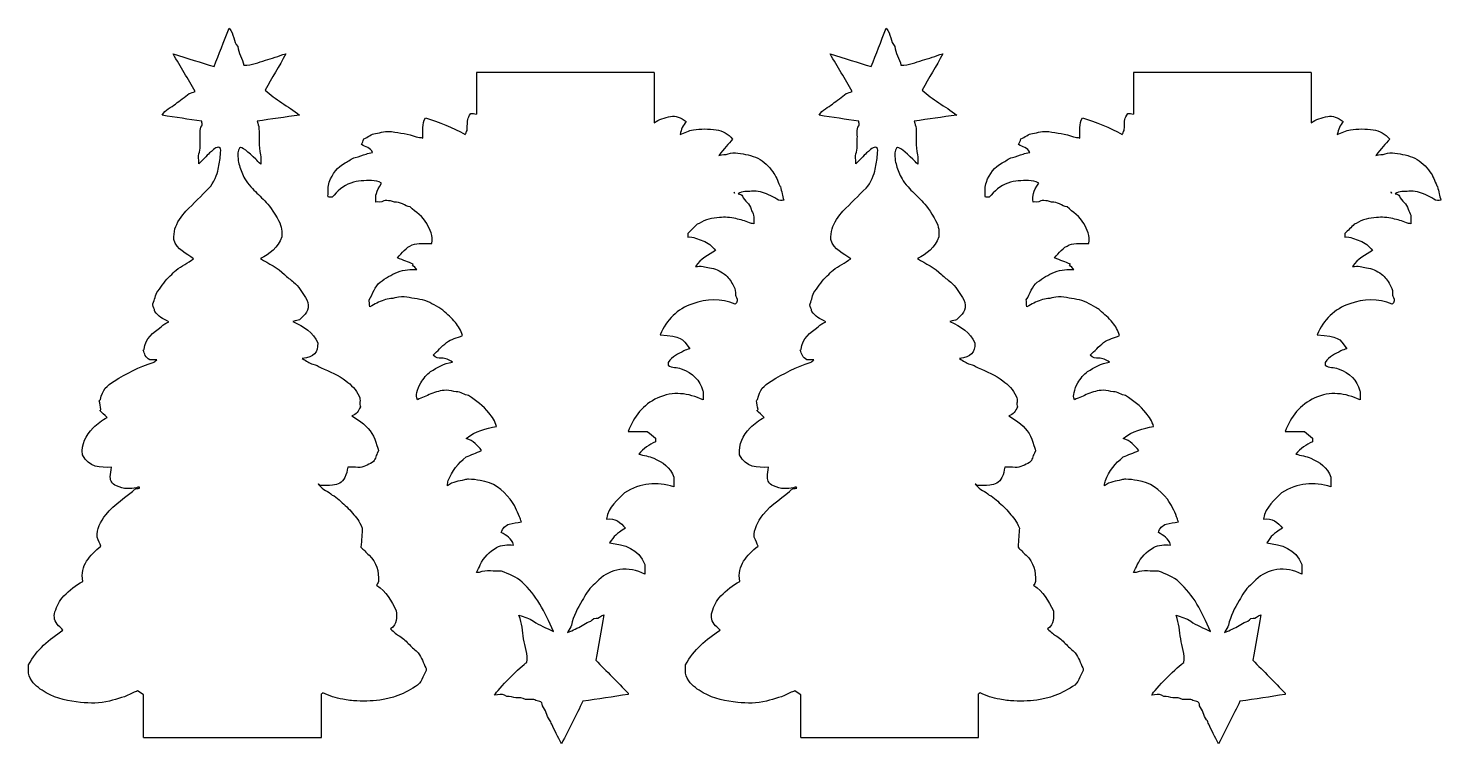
# Model space of a CAD drawing. Header units: inches. Extents: x 25 to 418, y 20 to 220.
import ezdxf

# ---------------------------------------------------------------- set-up
doc = ezdxf.new("R2010")
doc.units = ezdxf.units.IN
doc.header["$MEASUREMENT"] = 0
doc.layers.add('Layer 1', color=7, linetype='Continuous')

msp = doc.modelspace()

# ---------------------------------------------------------------- linework, layer by layer
for p, q in [((199.41, 207.37), (149.91, 207.37)), ((149.91, 207.37), (149.91, 195.74)), ((199.41, 207.37), (199.41, 193.36)), ((382.39, 207.37), (332.89, 207.37)), ((332.89, 207.37), (332.89, 195.74)), ((382.39, 207.37), (382.39, 193.36)), ((57.23, 22.11), (57.23, 34.01)), ((106.73, 22.11), (106.73, 34.26)), ((240.22, 22.11), (240.22, 34.01)), ((289.72, 22.11), (289.72, 34.26)), ((57.23, 22.11), (106.73, 22.11)), ((240.22, 22.11), (289.72, 22.11))]:
    msp.add_line(p, q)
at = {"layer": 'Layer 1'}
for points, knots in [([(57.23, 34.01), (56.67, 34.34), (56.12, 34.68), (55.56, 35.04), (55.16, 34.88), (54.67, 34.76), (54.25, 34.52), (52.2, 33.34), (49.9, 32.9), (47.68, 32.25), (45.05, 31.48), (42.31, 31.57), (39.68, 31.87), (36.4, 32.26), (33.06, 32.78), (30.11, 34.53), (28.58, 35.43), (27.12, 36.38), (26.06, 37.9), (25.42, 38.8), (25.09, 39.66), (25.16, 40.73), (25.2, 41.33), (25.17, 41.93), (25.17, 42.33), (27.42, 46.59), (30.93, 49.36), (34.77, 52.01), (34.34, 52.44), (33.97, 52.86), (33.55, 53.23), (32.36, 54.29), (32.12, 55.75), (32.54, 57.07), (33.05, 58.67), (33.7, 60.26), (35.03, 61.51), (36.64, 63.03), (38.19, 64.59), (40.28, 65.56), (39.46, 70.13), (42.25, 72.77), (45.35, 75.43), (45.06, 76.11), (44.75, 76.82), (44.28, 77.92), (44.17, 80.08), (45.18, 82.15), (46.75, 84.2), (49.09, 87.23), (52.45, 88.97), (55.21, 91.62), (55.22, 91.66), (55.22, 91.53), (55.23, 91.4), (55.53, 91.46), (55.82, 91.52), (56.12, 91.58), (56.1, 91.67), (56.09, 91.77), (56.08, 91.87), (55.79, 91.84), (55.5, 91.82), (55.21, 91.62), (54.38, 91.44), (53.55, 91.48), (52.72, 91.43), (51.59, 91.36), (50.64, 91.87), (49.63, 92.22), (48.41, 92.65), (47.93, 93.52), (47.95, 94.69), (47.97, 95.53), (48.17, 96.37), (48.31, 97.38), (45.13, 97.24), (41.94, 97.25), (40.22, 100.87), (39.83, 103.8), (41.16, 106.18), (43.18, 108.34), (44.32, 109.56), (45.68, 110.48), (47.04, 111.26), (46.3, 111.96), (45.65, 112.57), (45.01, 113.18), (45.12, 113.27), (45.23, 113.37), (45.35, 113.46), (45.19, 114.28), (45.01, 115.1), (44.88, 115.92), (44.86, 116), (45.14, 116.11), (45.17, 116.24), (45.85, 119.03), (46.84, 120.08), (49.04, 121.39), (52.48, 123.44), (56, 125.4), (59.89, 126.52), (60.19, 126.61), (60.42, 126.95), (60.87, 127.32), (59.98, 127.32), (59.32, 127.32), (58.98, 127.32), (57.62, 127.92), (57.54, 129.05), (57.1, 129.99), (57.14, 130.03), (57.34, 130.13), (57.35, 130.24), (57.6, 133.33), (59.98, 134.81), (62.07, 136.52), (62.41, 136.8), (62.74, 137.09), (63.1, 137.33), (63.36, 137.5), (63.66, 137.61), (64.25, 137.89), (63.3, 138.39), (62.59, 138.67), (62.01, 139.1), (61.4, 139.55), (60.92, 140.16), (60.3, 140.77), (60.29, 140.89), (60.28, 141.11), (60.22, 141.31), (60.08, 141.86), (59.64, 142.54), (59.83, 142.92), (60.4, 144.06), (60.34, 145.36), (61.2, 146.47), (62.31, 147.92), (63.27, 149.48), (64.63, 150.72), (65.19, 151.23), (65.64, 151.89), (66.26, 152.31), (67.84, 153.39), (69.49, 154.38), (71.16, 155.44), (69.13, 156.98), (66.52, 157.97), (65.6, 160.82), (65.71, 161.83), (65.71, 162.87), (65.96, 163.85), (66.32, 165.25), (67.9, 167.63), (69, 168.73), (71.14, 170.88), (73.29, 173.03), (75.43, 175.17), (76.71, 176.45), (77.82, 179.17), (78.16, 181.71), (78.49, 183.14), (78.63, 184.4), (78.63, 185.26), (78.91, 186.16), (77.62, 186.8), (76.44, 185.72), (75.24, 184.62), (74.12, 183.42), (72.62, 181.92), (72.57, 183.22), (72.31, 184.05), (72.57, 184.66), (73.19, 186.11), (72.85, 187.59), (72.98, 189.05), (73.09, 190.2), (72.67, 191.4), (73.4, 192.52), (73.6, 192.82), (73.43, 193.37), (73.43, 193.77), (69.72, 194.33), (66.15, 194.88), (62.41, 195.44), (63.17, 197.11), (64.92, 197.54), (66.11, 198.58), (67.3, 199.62), (68.7, 200.43), (69.89, 201.49), (70.42, 201.66), (70.96, 201.82), (71.61, 202.03), (69.54, 205.55), (67.56, 208.92), (65.43, 212.53), (69.46, 211.29), (73.17, 210.15), (76.87, 209.01), (78.2, 212.45), (79.56, 215.96), (81.01, 219.69), (82.49, 218.1), (82.18, 215.97), (83.44, 214.62), (83.57, 212.72), (84.81, 211.24), (85.14, 209.37), (87.41, 209.35), (89.23, 210.25), (91.12, 210.76), (92.93, 211.24), (94.7, 211.91), (96.79, 212.59), (94.99, 209.04), (92.91, 205.88), (91.08, 202.42), (93.9, 199.8), (97.35, 198.04), (100.68, 195.51), (96.57, 194.92), (92.81, 194.38), (88.83, 193.81), (89.02, 193.1), (89.32, 192.44), (89.35, 191.78), (89.45, 189.33), (89.19, 186.88), (89.8, 184.45), (89.97, 183.75), (89.82, 182.96), (89.82, 181.82), (89.24, 182.41), (88.86, 182.81), (88.47, 183.18), (86.45, 185.08), (84.46, 187), (83.41, 185.59), (83.29, 183.27), (84.43, 179.6), (85.61, 177.13), (87.12, 175.47), (88.19, 174.31), (90.57, 172.1), (92.76, 169.73), (94.37, 166.88), (95.67, 164.59), (95.76, 164.08), (95.73, 161.55), (94.51, 158.6), (92.39, 156.78), (89.74, 155.5), (92.1, 154.07), (94.55, 153), (96.46, 151.08), (97.23, 150.31), (98.13, 149.66), (99, 148.98), (100.48, 147.83), (101.29, 146.14), (102.33, 144.65), (102.87, 143.88), (103.19, 142.83), (103.03, 141.77), (102.9, 140.86), (102.4, 140.18), (101.75, 139.57), (101.37, 139.2), (101, 138.82), (100.64, 138.45), (100.19, 138.33), (99.76, 138.22), (98.8, 137.97), (101.89, 136.45), (104.48, 135.11), (105.71, 132), (105.79, 129.27), (104.75, 128.09), (101.41, 127.68), (102.53, 127.05), (103.37, 126.31), (104.32, 126.11), (105.21, 125.93), (105.9, 125.48), (106.66, 125.12), (109.02, 124.02), (111.47, 123.06), (113.56, 121.47), (115.06, 120.32), (116.39, 119.03), (117.25, 117.19), (117.8, 116.01), (117.19, 114.98), (117.59, 114.24), (117.06, 112.95), (116.48, 112.05), (115.22, 111.68), (116.35, 110.91), (117.48, 110.27), (118.47, 109.44), (120.33, 107.87), (121.64, 105.88), (122.13, 103.46), (122.27, 102.77), (123.01, 102.22), (122.3, 101.26), (121.77, 100.52), (121.9, 99.3), (120.91, 98.73), (119.67, 98.01), (118.46, 97.26), (116.92, 97.35), (116.02, 97.41), (115.1, 97.36), (114.05, 97.36), (113.89, 96.43), (113.73, 95.48), (113.29, 94.55), (112.54, 93.01), (111.32, 92.52), (109.86, 92.38), (108.66, 92.26), (107.43, 92.35), (106.2, 92.33), (106.2, 92.33), (106.23, 92.36), (106.26, 92.39), (106.16, 92.52), (106.05, 92.64), (105.95, 92.77), (105.9, 92.72), (105.85, 92.67), (105.8, 92.62), (105.93, 92.52), (106.05, 92.41), (106.2, 92.33)], [29.856707, 29.856707, 29.856707, 29.856707, 30, 30, 30, 31, 31, 31, 32, 32, 32, 33, 33, 33, 34, 34, 34, 35, 35, 35, 36, 36, 36, 37, 37, 37, 38, 38, 38, 39, 39, 39, 40, 40, 40, 41, 41, 41, 42, 42, 42, 43, 43, 43, 44, 44, 44, 45, 45, 45, 46, 46, 46, 47, 47, 47, 48, 48, 48, 49, 49, 49, 50, 50, 50, 51, 51, 51, 52, 52, 52, 53, 53, 53, 54, 54, 54, 55, 55, 55, 56, 56, 56, 57, 57, 57, 58, 58, 58, 59, 59, 59, 60, 60, 60, 61, 61, 61, 62, 62, 62, 63, 63, 63, 64, 64, 64, 65, 65, 65, 66, 66, 66, 67, 67, 67, 68, 68, 68, 69, 69, 69, 70, 70, 70, 71, 71, 71, 72, 72, 72, 73, 73, 73, 74, 74, 74, 75, 75, 75, 76, 76, 76, 77, 77, 77, 78, 78, 78, 79, 79, 79, 80, 80, 80, 81, 81, 81, 82, 82, 82, 83, 83, 84, 84, 84, 85, 85, 86, 86, 87, 87, 87, 88, 88, 88, 89, 89, 89, 90, 90, 90, 91, 91, 91, 92, 92, 92, 93, 93, 93, 94, 94, 94, 95, 95, 95, 96, 96, 96, 97, 97, 97, 98, 98, 98, 99, 99, 99, 100, 100, 100, 101, 101, 101, 102, 102, 102, 103, 103, 103, 104, 104, 104, 105, 105, 105, 106, 106, 106, 107, 107, 107, 108, 108, 108, 109, 109, 109, 110, 110, 111, 112, 113, 113, 113, 114, 115, 115, 115, 116, 116, 116, 117, 117, 117, 118, 118, 118, 119, 119, 119, 120, 120, 120, 121, 121, 121, 122, 122, 122, 123, 123, 123, 124, 124, 124, 125, 125, 125, 126, 126, 126, 127, 127, 127, 128, 128, 128, 129, 129, 129, 130, 130, 130, 131, 131, 131, 132, 132, 132, 133, 133, 133, 134, 134, 134, 135, 135, 135, 136, 136, 136, 137, 137, 137, 138, 138, 138, 139, 139, 139, 140, 140, 140, 141, 141, 141, 142, 142, 142, 143, 143, 143, 144, 144, 144, 145, 145, 145, 145]), ([(240.22, 34.01), (239.66, 34.34), (239.1, 34.68), (238.54, 35.04), (238.14, 34.88), (237.65, 34.76), (237.23, 34.52), (235.19, 33.34), (232.89, 32.9), (230.66, 32.25), (228.03, 31.48), (225.29, 31.57), (222.67, 31.87), (219.38, 32.26), (216.04, 32.78), (213.09, 34.53), (211.57, 35.43), (210.11, 36.38), (209.04, 37.9), (208.41, 38.8), (208.08, 39.66), (208.14, 40.73), (208.18, 41.33), (208.15, 41.93), (208.15, 42.33), (210.41, 46.59), (213.91, 49.36), (217.76, 52.01), (217.33, 52.44), (216.95, 52.86), (216.53, 53.23), (215.34, 54.29), (215.11, 55.75), (215.52, 57.07), (216.03, 58.67), (216.68, 60.26), (218.01, 61.51), (219.63, 63.03), (221.17, 64.59), (223.26, 65.56), (222.44, 70.13), (225.24, 72.77), (228.33, 75.43), (228.04, 76.11), (227.74, 76.82), (227.26, 77.92), (227.15, 80.08), (228.16, 82.15), (229.73, 84.2), (232.08, 87.23), (235.43, 88.97), (238.2, 91.62), (238.2, 91.66), (238.21, 91.53), (238.21, 91.4), (238.51, 91.46), (238.8, 91.52), (239.1, 91.58), (239.09, 91.67), (239.08, 91.77), (239.06, 91.87), (238.77, 91.84), (238.48, 91.82), (238.2, 91.62), (237.37, 91.44), (236.53, 91.48), (235.7, 91.43), (234.57, 91.36), (233.62, 91.87), (232.61, 92.22), (231.39, 92.65), (230.91, 93.52), (230.94, 94.69), (230.95, 95.53), (231.15, 96.37), (231.29, 97.38), (228.12, 97.24), (224.93, 97.25), (223.21, 100.87), (222.81, 103.8), (224.14, 106.18), (226.16, 108.34), (227.3, 109.56), (228.66, 110.48), (230.02, 111.26), (229.28, 111.96), (228.64, 112.57), (227.99, 113.18), (228.1, 113.27), (228.22, 113.37), (228.33, 113.46), (228.17, 114.28), (227.99, 115.1), (227.86, 115.92), (227.84, 116), (228.12, 116.11), (228.15, 116.24), (228.83, 119.03), (229.83, 120.08), (232.03, 121.39), (235.46, 123.44), (238.98, 125.4), (242.87, 126.52), (243.18, 126.61), (243.41, 126.95), (243.85, 127.32), (242.97, 127.32), (242.31, 127.32), (241.96, 127.32), (240.61, 127.92), (240.53, 129.05), (240.08, 129.99), (240.12, 130.03), (240.32, 130.13), (240.33, 130.24), (240.58, 133.33), (242.97, 134.81), (245.05, 136.52), (245.39, 136.8), (245.72, 137.09), (246.09, 137.33), (246.34, 137.5), (246.64, 137.61), (247.24, 137.89), (246.28, 138.39), (245.58, 138.67), (244.99, 139.1), (244.39, 139.55), (243.9, 140.16), (243.28, 140.77), (243.27, 140.89), (243.26, 141.11), (243.21, 141.31), (243.07, 141.86), (242.62, 142.54), (242.81, 142.92), (243.38, 144.06), (243.32, 145.36), (244.18, 146.47), (245.29, 147.92), (246.25, 149.48), (247.62, 150.72), (248.18, 151.23), (248.63, 151.89), (249.24, 152.31), (250.82, 153.39), (252.47, 154.38), (254.15, 155.44), (252.11, 156.98), (249.5, 157.97), (248.58, 160.82), (248.69, 161.83), (248.69, 162.87), (248.95, 163.85), (249.31, 165.25), (250.88, 167.63), (251.98, 168.73), (254.12, 170.88), (256.27, 173.03), (258.41, 175.17), (259.69, 176.45), (260.8, 179.17), (261.15, 181.71), (261.48, 183.14), (261.61, 184.4), (261.61, 185.26), (261.89, 186.16), (260.6, 186.8), (259.42, 185.72), (258.22, 184.62), (257.1, 183.42), (255.6, 181.92), (255.56, 183.22), (255.29, 184.05), (255.55, 184.66), (256.18, 186.11), (255.83, 187.59), (255.97, 189.05), (256.07, 190.2), (255.66, 191.4), (256.39, 192.52), (256.58, 192.82), (256.42, 193.37), (256.42, 193.77), (252.7, 194.33), (249.13, 194.88), (245.4, 195.44), (246.15, 197.11), (247.9, 197.54), (249.09, 198.58), (250.28, 199.62), (251.68, 200.43), (252.87, 201.49), (253.41, 201.66), (253.94, 201.82), (254.59, 202.03), (252.52, 205.55), (250.54, 208.92), (248.41, 212.53), (252.44, 211.29), (256.16, 210.15), (259.86, 209.01), (261.19, 212.45), (262.54, 215.96), (263.99, 219.69), (265.47, 218.1), (265.16, 215.97), (266.42, 214.62), (266.56, 212.72), (267.8, 211.24), (268.13, 209.37), (270.39, 209.35), (272.21, 210.25), (274.1, 210.76), (275.92, 211.24), (277.68, 211.91), (279.77, 212.59), (277.97, 209.04), (275.89, 205.88), (274.06, 202.42), (276.88, 199.8), (280.33, 198.04), (283.66, 195.51), (279.55, 194.92), (275.79, 194.38), (271.82, 193.81), (272, 193.1), (272.3, 192.44), (272.33, 191.78), (272.43, 189.33), (272.17, 186.88), (272.78, 184.45), (272.96, 183.75), (272.81, 182.96), (272.81, 181.82), (272.22, 182.41), (271.84, 182.81), (271.45, 183.18), (269.44, 185.08), (267.45, 187), (266.39, 185.59), (266.28, 183.27), (267.41, 179.6), (268.6, 177.13), (270.11, 175.47), (271.17, 174.31), (273.55, 172.1), (275.74, 169.73), (277.35, 166.88), (278.65, 164.59), (278.74, 164.08), (278.71, 161.55), (277.49, 158.6), (275.37, 156.78), (272.72, 155.5), (275.09, 154.07), (277.53, 153), (279.44, 151.08), (280.21, 150.31), (281.11, 149.66), (281.98, 148.98), (283.46, 147.83), (284.27, 146.14), (285.31, 144.65), (285.85, 143.88), (286.17, 142.83), (286.02, 141.77), (285.88, 140.86), (285.38, 140.18), (284.74, 139.57), (284.35, 139.2), (283.98, 138.82), (283.62, 138.45), (283.17, 138.33), (282.74, 138.22), (281.79, 137.97), (284.87, 136.45), (287.46, 135.11), (288.7, 132), (288.77, 129.27), (287.73, 128.09), (284.39, 127.68), (285.51, 127.05), (286.35, 126.31), (287.31, 126.11), (288.19, 125.93), (288.88, 125.48), (289.64, 125.12), (292, 124.02), (294.46, 123.06), (296.54, 121.47), (298.04, 120.32), (299.37, 119.03), (300.23, 117.19), (300.79, 116.01), (300.17, 114.98), (300.58, 114.24), (300.04, 112.95), (299.46, 112.05), (298.2, 111.68), (299.33, 110.91), (300.47, 110.27), (301.45, 109.44), (303.32, 107.87), (304.62, 105.88), (305.12, 103.46), (305.26, 102.77), (305.99, 102.22), (305.28, 101.26), (304.75, 100.52), (304.88, 99.3), (303.89, 98.73), (302.66, 98.01), (301.44, 97.26), (299.91, 97.35), (299, 97.41), (298.09, 97.36), (297.04, 97.36), (296.88, 96.43), (296.72, 95.48), (296.27, 94.55), (295.53, 93.01), (294.31, 92.52), (292.84, 92.38), (291.64, 92.26), (290.41, 92.35), (289.18, 92.33), (289.19, 92.33), (289.22, 92.36), (289.25, 92.39), (289.14, 92.52), (289.04, 92.64), (288.93, 92.77), (288.88, 92.72), (288.83, 92.67), (288.79, 92.62), (288.91, 92.52), (289.03, 92.41), (289.18, 92.33)], [29.856707, 29.856707, 29.856707, 29.856707, 30, 30, 30, 31, 31, 31, 32, 32, 32, 33, 33, 33, 34, 34, 34, 35, 35, 35, 36, 36, 36, 37, 37, 37, 38, 38, 38, 39, 39, 39, 40, 40, 40, 41, 41, 41, 42, 42, 42, 43, 43, 43, 44, 44, 44, 45, 45, 45, 46, 46, 46, 47, 47, 47, 48, 48, 48, 49, 49, 49, 50, 50, 50, 51, 51, 51, 52, 52, 52, 53, 53, 53, 54, 54, 54, 55, 55, 55, 56, 56, 56, 57, 57, 57, 58, 58, 58, 59, 59, 59, 60, 60, 60, 61, 61, 61, 62, 62, 62, 63, 63, 63, 64, 64, 64, 65, 65, 65, 66, 66, 66, 67, 67, 67, 68, 68, 68, 69, 69, 69, 70, 70, 70, 71, 71, 71, 72, 72, 72, 73, 73, 73, 74, 74, 74, 75, 75, 75, 76, 76, 76, 77, 77, 77, 78, 78, 78, 79, 79, 79, 80, 80, 80, 81, 81, 81, 82, 82, 82, 83, 83, 84, 84, 84, 85, 85, 86, 86, 87, 87, 87, 88, 88, 88, 89, 89, 89, 90, 90, 90, 91, 91, 91, 92, 92, 92, 93, 93, 93, 94, 94, 94, 95, 95, 95, 96, 96, 96, 97, 97, 97, 98, 98, 98, 99, 99, 99, 100, 100, 100, 101, 101, 101, 102, 102, 102, 103, 103, 103, 104, 104, 104, 105, 105, 105, 106, 106, 106, 107, 107, 107, 108, 108, 108, 109, 109, 109, 110, 110, 111, 112, 113, 113, 113, 114, 115, 115, 115, 116, 116, 116, 117, 117, 117, 118, 118, 118, 119, 119, 119, 120, 120, 120, 121, 121, 121, 122, 122, 122, 123, 123, 123, 124, 124, 124, 125, 125, 125, 126, 126, 126, 127, 127, 127, 128, 128, 128, 129, 129, 129, 130, 130, 130, 131, 131, 131, 132, 132, 132, 133, 133, 133, 134, 134, 134, 135, 135, 135, 136, 136, 136, 137, 137, 137, 138, 138, 138, 139, 139, 139, 140, 140, 140, 141, 141, 141, 142, 142, 142, 143, 143, 143, 144, 144, 144, 145, 145, 145, 145]), ([(227.13, 165.22), (226.72, 165.29), (226.28, 165.28), (225.93, 165.45), (224.72, 166.05), (223.44, 166.32), (222.14, 166.65), (220.6, 167.04), (219.08, 167.1), (217.61, 166.93), (215.65, 166.71), (213.61, 166.53), (211.91, 165.29), (211.76, 165.18), (211.5, 165.2), (211.37, 165.07), (210.5, 164.23), (209.65, 163.37), (208.79, 162.51), (208.79, 162.23), (208.79, 161.95), (208.79, 161.48), (210.35, 161.81), (211.59, 160.85), (212.97, 160.42), (214.35, 159.98), (215.48, 159.04), (216.48, 157.73), (214.49, 156.55), (212.38, 155.47), (210.87, 153.34), (211.64, 153.34), (212.34, 153.4), (213.02, 153.32), (213.61, 153.26), (214.18, 152.99), (214.77, 152.93), (216.36, 152.77), (217.66, 152.14), (218.96, 151.16), (220.04, 150.36), (220.7, 149.39), (221.31, 148.3), (221.71, 147.58), (222.1, 146.9), (222.03, 146.02), (222, 145.57), (222, 145.13), (222.31, 144.65), (222.68, 144.08), (222.58, 143.3), (221.92, 142.79), (218.01, 144.51), (214.05, 144.26), (210.13, 142.93), (205.81, 141.46), (202.92, 138.47), (201.04, 134.31), (207.04, 133.75), (207.18, 133.47), (209.31, 130.38), (208.72, 130.17), (208.15, 130.05), (207.65, 129.79), (206.1, 128.96), (204.42, 128.31), (203.3, 126.58), (203.3, 126.45), (203.3, 126.11), (203.3, 125.84), (204.39, 125.01), (205.74, 125.28), (206.95, 124.81), (210.19, 123.57), (212.14, 121.74), (212.99, 118.64), (213.03, 118.51), (213.05, 118.38), (213.06, 118.25), (213.06, 117.62), (213.06, 116.99), (213.06, 116.12), (208.82, 118.06), (204.69, 118.67), (200.39, 116.69), (196.26, 114.77), (193.78, 111.53), (192.15, 107.34), (193.99, 107.34), (195.74, 107.34), (197.5, 107.34), (198.29, 106.71), (199.04, 106.11), (199.79, 105.52), (199.79, 105.12), (199.79, 104.78), (199.79, 104.45), (197.99, 103.71), (196.48, 102.57), (195.1, 101.02), (196.53, 100.65), (197.99, 100.46), (199.28, 99.89), (201.7, 98.8), (203.94, 97.38), (204.88, 94.57), (204.88, 93.79), (204.88, 92.89), (204.88, 91.89), (200.13, 93.41), (195.65, 93.07), (191.14, 90.26), (189.3, 88.32), (186.68, 86.48), (186.13, 82.93), (188.5, 83.21), (190.09, 82.1), (191.42, 80.38), (188.69, 78.74), (188.37, 78.31), (187, 76.28), (191.21, 75.84), (194.99, 74.7), (196.79, 70.29), (196.79, 69.5), (196.79, 68.59), (196.79, 67.59), (194.54, 68.78), (192.21, 69.2), (189.83, 68.85), (187.63, 68.52), (185.61, 67.61), (183.97, 66.03), (183.46, 65.53), (183, 64.97), (182.45, 64.53), (181.03, 63.38), (180.26, 61.78), (179.36, 60.26), (178.07, 58.1), (176.93, 55.88), (176.35, 53.4), (176.2, 52.78), (175.74, 52.24), (175.26, 51.37), (176.19, 51.74), (176.82, 51.97), (177.42, 52.26), (178.07, 52.57), (178.7, 52.94), (179.34, 53.29), (179.97, 53.64), (180.58, 54.2), (181.25, 54.29), (182.06, 54.41), (182.27, 55.38), (183.23, 55.3), (183.84, 55.25), (184.5, 55.85), (185.4, 56.28), (184.61, 51.84), (183.87, 47.69), (183.14, 43.62), (186.2, 40.51), (189.18, 37.47), (192.15, 34.44), (192.19, 34.4), (192.16, 34.3), (192.16, 34.07), (188, 33.44), (183.81, 32.8), (179.56, 32.16), (177.65, 28.35), (175.7, 24.48), (173.62, 20.34), (172.58, 22.35), (171.64, 24.03), (170.88, 25.78), (170.69, 26.2), (170.59, 26.63), (170.27, 27.02), (169.34, 28.16), (169.3, 29.78), (168.27, 30.88), (168.44, 32.49), (166.87, 32.03), (166.18, 32.61), (166.06, 32.72), (165.76, 32.6), (165.55, 32.63), (164.69, 32.79), (163.84, 32.42), (162.91, 32.97), (162.22, 33.38), (161, 32.87), (160.28, 33.26), (159.44, 33.71), (158.56, 33.22), (157.71, 33.83), (157.11, 34.25), (155.96, 33.91), (154.98, 33.91), (155.68, 35.34), (162.53, 42.24), (163.94, 42.99), (164.35, 45.26), (163.35, 47.4), (163.04, 49.59), (162.75, 51.68), (162.63, 53.86), (161.75, 56.12), (163.31, 55.7), (164.65, 55.3), (165.83, 54.47), (167.46, 53.34), (169.3, 52.64), (171.34, 51.61), (170.16, 54.46), (168.92, 56.87), (167.55, 59.26), (166.23, 61.59), (164.5, 63.48), (162.66, 65.32), (161.05, 66.92), (158.91, 67.55), (156.92, 68.46), (154.85, 68.27), (152.72, 68.88), (150.69, 68.04), (150.52, 67.97), (150.29, 68.05), (149.95, 68.07), (150.31, 68.81), (150.69, 69.46), (150.97, 70.15), (151.86, 72.37), (153.62, 73.79), (155.5, 75.04), (156.13, 75.46), (157, 75.58), (157.78, 75.69), (158.53, 75.79), (159.31, 75.71), (160.24, 75.71), (159.73, 77.66), (158.22, 78.39), (156.82, 79.18), (157.2, 80.39), (157.95, 81.18), (159.03, 81.54), (160.12, 81.75), (161.18, 81.96), (162.44, 82.21), (162.24, 82.72), (162.1, 83.13), (161.93, 83.54), (161.22, 85.26), (160.49, 86.94), (159.33, 88.44), (157.18, 91.25), (154.6, 93.16), (150.98, 93.69), (149.9, 93.85), (148.83, 94.04), (147.74, 94.04), (147.34, 94.04), (146.93, 93.95), (146.54, 93.85), (145, 93.46), (143.34, 93.44), (141.81, 92.19), (141.92, 92.8), (141.92, 93.25), (142.07, 93.64), (143.08, 96.35), (144.86, 98.49), (147.05, 100.24), (148.45, 100.83), (149.83, 101.4), (151.36, 102.04), (150.22, 103.48), (149.07, 104.77), (147.05, 105.42), (149.66, 107.54), (152.53, 108.16), (155.51, 108.74), (155.12, 110.19), (154.27, 111.4), (153.38, 112.52), (151.82, 114.47), (149.8, 115.97), (147.73, 117.36), (146.5, 117.4), (145.61, 118.43), (144.3, 118.41), (143.39, 118.4), (142.48, 118.85), (141.49, 118.82), (139.98, 118.77), (138.58, 118.4), (137.21, 117.8), (136.01, 117.28), (134.8, 116.76), (133.5, 116.19), (133.09, 116.82), (133.21, 117.55), (133.35, 118.17), (133.57, 119.12), (133.87, 120.12), (134.41, 120.91), (135.17, 122.05), (136.01, 123.32), (137.13, 124.01), (138.95, 125.15), (140.82, 126.37), (143.22, 126.62), (142.25, 127.39), (141.3, 127.81), (140.19, 127.74), (139.34, 127.68), (138.63, 127.97), (137.86, 128.56), (139.07, 129.81), (140.2, 131.03), (141.59, 132.11), (142.93, 133.15), (144.52, 133.36), (145.99, 134.07), (145.65, 135.54), (144.91, 136.63), (144.05, 137.71), (143.03, 139), (141.73, 139.99), (140.58, 141.13), (140.25, 141.45), (139.82, 141.67), (139.41, 141.89), (137.73, 142.81), (136.12, 143.9), (134.16, 144.15), (132.19, 144.4), (130.25, 145.03), (128.25, 144.76), (127.54, 144.67), (126.84, 144.39), (126.08, 144.36), (125.42, 144.33), (124.76, 144.15), (124.13, 143.94), (123.44, 143.72), (122.78, 143.41), (122.13, 143.1), (121.54, 142.81), (120.97, 142.48), (120.18, 142.06), (120.13, 142.89), (120.09, 143.55), (120.05, 144.04), (121.16, 145.76), (121.55, 147.72), (123.12, 148.94), (124.61, 150.09), (126.18, 151), (127.95, 151.72), (129.81, 152.47), (131.67, 152.46), (133.34, 152.49), (132.98, 152.85), (132.52, 153.31), (132.06, 153.76), (132.15, 153.83), (132.24, 153.9), (132.33, 153.97), (130.93, 154.52), (129.53, 155.06), (127.94, 155.68), (129.2, 157.2), (130.29, 158.61), (132.02, 159.31), (133.75, 160), (135.58, 159.67), (137.45, 159.76), (137.95, 161.83), (136.98, 163.55), (136.08, 165.26), (135.02, 167.28), (133.04, 168.42), (131.44, 169.91), (129.94, 170.19), (128.72, 171.36), (127.09, 171.27), (126.71, 171.25), (126.33, 171.52), (125.94, 171.56), (125.33, 171.63), (124.52, 171.87), (124.12, 171.59), (123.36, 171.04), (122.64, 171.43), (121.93, 171.22), (121.74, 173.33), (121.91, 173.92), (123.51, 176.57), (121.7, 177.51), (119.74, 177.26), (117.84, 177.19), (116.86, 177.16), (115.87, 176.85), (114.92, 176.54), (112.75, 175.84), (111.21, 174.27), (109.72, 172.59), (109.38, 172.59), (109.05, 172.59), (108.72, 172.59), (108.66, 172.71), (108.55, 172.83), (108.56, 172.95), (108.68, 174.24), (108.44, 175.52), (108.93, 176.84), (109.81, 179.18), (111.19, 181.05), (113.37, 182.18), (114.3, 182.66), (115.08, 183.42), (116.17, 183.65), (117.19, 183.87), (118.17, 184.32), (119.17, 184.64), (119.74, 184.82), (120.32, 184.94), (121, 185.11), (120.48, 186.54), (118.99, 186.51), (117.9, 187.27), (118.11, 187.76), (118.34, 188.29), (118.58, 188.84), (119.65, 189.38), (120.67, 190.21), (121.78, 190.38), (123.26, 190.6), (124.74, 191.16), (126.29, 190.88), (128.59, 190.44), (130.98, 190.36), (133.16, 189.44), (133.82, 189.17), (134.33, 189.32), (134.96, 189.11), (135.11, 191.11), (134.67, 193.02), (135.68, 194.72), (139.51, 193.5), (143.27, 192.1), (146.75, 190.06), (146.92, 190.39), (147.1, 190.74), (147.34, 191.21), (147.4, 194.49), (147.4, 194.49), (148.32, 195.92), (148.84, 195.99), (149.32, 195.96), (149.91, 195.74)], [0, 0, 0, 0, 1, 1, 1, 2, 2, 2, 3, 3, 3, 4, 4, 4, 5, 5, 5, 6, 6, 6, 7, 7, 7, 8, 8, 8, 9, 9, 9, 10, 10, 10, 11, 11, 11, 12, 12, 12, 13, 13, 13, 14, 14, 14, 15, 15, 15, 16, 16, 16, 17, 17, 17, 18, 18, 18, 19, 19, 19, 20, 20, 20, 21, 21, 21, 22, 22, 22, 23, 23, 23, 24, 24, 24, 25, 25, 25, 26, 26, 26, 27, 27, 27, 28, 28, 28, 29, 29, 29, 30, 30, 30, 31, 31, 31, 32, 32, 32, 33, 33, 33, 34, 34, 34, 35, 35, 35, 36, 36, 36, 37, 37, 37, 38, 38, 38, 39, 39, 39, 40, 40, 40, 41, 41, 41, 42, 42, 42, 43, 43, 43, 44, 44, 44, 45, 45, 45, 46, 46, 46, 47, 47, 47, 48, 48, 48, 49, 49, 49, 50, 50, 50, 51, 51, 51, 52, 52, 52, 53, 53, 53, 54, 54, 54, 55, 55, 55, 56, 56, 56, 57, 57, 57, 58, 58, 58, 59, 59, 59, 60, 60, 60, 61, 61, 61, 62, 62, 62, 63, 63, 63, 64, 64, 64, 65, 65, 65, 66, 66, 66, 67, 67, 67, 68, 68, 68, 69, 69, 69, 70, 70, 70, 71, 71, 71, 72, 72, 72, 73, 73, 73, 74, 74, 74, 75, 75, 75, 76, 76, 76, 77, 77, 77, 78, 78, 78, 79, 79, 79, 80, 80, 80, 81, 81, 81, 82, 82, 82, 83, 83, 83, 84, 84, 84, 85, 85, 85, 86, 86, 86, 87, 87, 87, 88, 88, 88, 89, 89, 89, 90, 90, 90, 91, 91, 91, 92, 92, 92, 93, 93, 93, 94, 94, 94, 95, 95, 95, 96, 96, 96, 97, 97, 97, 98, 98, 98, 99, 99, 99, 100, 100, 100, 101, 101, 101, 102, 102, 102, 103, 103, 103, 104, 104, 104, 105, 105, 105, 106, 106, 106, 107, 107, 107, 108, 108, 108, 109, 109, 109, 110, 110, 110, 111, 111, 111, 112, 112, 112, 113, 113, 113, 114, 114, 114, 115, 115, 115, 116, 116, 116, 117, 117, 117, 118, 118, 118, 119, 119, 119, 120, 120, 120, 121, 121, 121, 122, 122, 122, 123, 123, 123, 124, 124, 124, 125, 125, 125, 126, 126, 126, 127, 127, 127, 128, 128, 128, 129, 129, 129, 130, 130, 130, 131, 131, 131, 132, 132, 132, 133, 133, 133, 134, 134, 134, 135, 135, 135, 136, 136, 136, 137, 137, 137, 138, 138, 138, 139, 139, 139, 140, 140, 140, 141, 141, 141, 142, 142, 142, 143, 143, 143, 144, 144, 144, 145, 145, 145, 146, 146, 146, 147, 147, 147, 148, 148, 148, 149, 149, 149, 150, 150, 150, 151, 151, 151, 152, 152, 152, 153, 153, 153, 154, 154, 154, 154.881809, 154.881809, 154.881809, 154.881809]), ([(199.41, 193.36), (200.74, 194.28), (202.29, 194.83), (203.99, 195.12), (205.4, 195.36), (206.8, 194.8), (208.28, 193.73), (207.93, 193.18), (207.51, 192.66), (207.24, 192.07), (206.97, 191.48), (206.85, 190.83), (206.63, 190.1), (207.94, 190.5), (209.01, 191.22), (210.33, 191.42), (212.19, 191.7), (214.74, 191.68), (216.65, 191.4), (218.54, 191.13), (219.95, 190.29), (221.26, 188.83), (220.09, 187.46), (218.91, 186.08), (217.37, 184.28), (218.55, 184.68), (219.21, 184.35), (220.02, 184.73), (220.78, 185.09), (221.82, 184.99), (222.71, 184.88), (224.63, 184.64), (226.57, 184.28), (228.3, 183.46), (230.01, 182.65), (231.33, 181.17), (232.47, 179.7), (233.34, 178.58), (233.76, 177.12), (234.39, 175.82), (234.48, 175.64), (234.64, 175.49), (234.55, 175.61), (234.9, 174.15), (235.18, 172.99), (235.48, 171.78), (234.9, 171.52), (234.24, 171.65), (233.55, 172.1), (232.83, 172.56), (232.05, 172.93), (231.27, 173.29), (229.78, 174), (228.23, 174.4), (226.55, 174.26), (225.33, 174.15), (224.05, 174.47), (222.79, 173.57), (223.11, 173.48), (223.34, 173.47), (223.52, 173.37), (223.69, 173.26), (223.9, 173.1), (223.96, 172.92), (224.49, 171.5), (226.13, 170.84), (226.41, 169.24), (226.51, 168.67), (227.01, 168.18), (227.1, 167.62), (227.23, 166.86), (227.13, 166.06), (227.13, 165.22)], [172.44679, 172.44679, 172.44679, 172.44679, 173, 173, 173, 174, 174, 174, 175, 175, 175, 176, 176, 176, 177, 177, 177, 178, 178, 178, 179, 179, 179, 180, 180, 180, 181, 181, 181, 182, 182, 182, 183, 183, 183, 184, 184, 184, 185, 185, 185, 186, 186, 186, 187, 187, 187, 188, 188, 188, 189, 189, 189, 190, 190, 190, 191, 191, 191, 192, 192, 192, 193, 193, 193, 194, 194, 194, 195, 195, 195, 196, 196, 196, 196]), ([(410.12, 165.22), (409.7, 165.29), (409.26, 165.28), (408.91, 165.45), (407.7, 166.05), (406.42, 166.32), (405.12, 166.65), (403.58, 167.04), (402.07, 167.1), (400.59, 166.93), (398.64, 166.71), (396.59, 166.53), (394.89, 165.29), (394.74, 165.18), (394.48, 165.2), (394.35, 165.07), (393.48, 164.23), (392.63, 163.37), (391.78, 162.51), (391.78, 162.23), (391.78, 161.95), (391.78, 161.48), (393.33, 161.81), (394.57, 160.85), (395.95, 160.42), (397.33, 159.98), (398.46, 159.04), (399.46, 157.73), (397.47, 156.55), (395.36, 155.47), (393.85, 153.34), (394.62, 153.34), (395.32, 153.4), (396, 153.32), (396.59, 153.26), (397.16, 152.99), (397.75, 152.93), (399.34, 152.77), (400.65, 152.14), (401.95, 151.16), (403.02, 150.36), (403.68, 149.39), (404.3, 148.3), (404.7, 147.58), (405.08, 146.9), (405.02, 146.02), (404.98, 145.57), (404.98, 145.13), (405.3, 144.65), (405.66, 144.08), (405.57, 143.3), (404.9, 142.79), (400.99, 144.51), (397.04, 144.26), (393.11, 142.93), (388.8, 141.46), (385.9, 138.47), (384.02, 134.31), (390.02, 133.75), (390.16, 133.47), (392.29, 130.38), (391.7, 130.17), (391.13, 130.05), (390.63, 129.79), (389.08, 128.96), (387.4, 128.31), (386.28, 126.58), (386.28, 126.45), (386.28, 126.11), (386.28, 125.84), (387.37, 125.01), (388.72, 125.28), (389.93, 124.81), (393.17, 123.57), (395.12, 121.74), (395.97, 118.64), (396.01, 118.51), (396.04, 118.38), (396.04, 118.25), (396.04, 117.62), (396.04, 116.99), (396.04, 116.12), (391.8, 118.06), (387.67, 118.67), (383.37, 116.69), (379.24, 114.77), (376.76, 111.53), (375.13, 107.34), (376.97, 107.34), (378.73, 107.34), (380.48, 107.34), (381.27, 106.71), (382.02, 106.11), (382.77, 105.52), (382.77, 105.12), (382.77, 104.78), (382.77, 104.45), (380.97, 103.71), (379.46, 102.57), (378.09, 101.02), (379.51, 100.65), (380.97, 100.46), (382.26, 99.89), (384.69, 98.8), (386.92, 97.38), (387.86, 94.57), (387.86, 93.79), (387.86, 92.89), (387.86, 91.89), (383.12, 93.41), (378.63, 93.07), (374.13, 90.26), (372.29, 88.32), (369.67, 86.48), (369.11, 82.93), (371.48, 83.21), (373.07, 82.1), (374.4, 80.38), (371.68, 78.74), (371.35, 78.31), (369.99, 76.28), (374.2, 75.84), (377.97, 74.7), (379.77, 70.29), (379.77, 69.5), (379.77, 68.59), (379.77, 67.59), (377.52, 68.78), (375.19, 69.2), (372.81, 68.85), (370.62, 68.52), (368.6, 67.61), (366.95, 66.03), (366.44, 65.53), (365.99, 64.97), (365.44, 64.53), (364.01, 63.38), (363.24, 61.78), (362.34, 60.26), (361.05, 58.1), (359.91, 55.88), (359.33, 53.4), (359.19, 52.78), (358.72, 52.24), (358.24, 51.37), (359.17, 51.74), (359.8, 51.97), (360.4, 52.26), (361.06, 52.57), (361.68, 52.94), (362.32, 53.29), (362.96, 53.64), (363.56, 54.2), (364.24, 54.29), (365.05, 54.41), (365.25, 55.38), (366.21, 55.3), (366.82, 55.25), (367.48, 55.85), (368.38, 56.28), (367.59, 51.84), (366.85, 47.69), (366.12, 43.62), (369.18, 40.51), (372.16, 37.47), (375.14, 34.44), (375.17, 34.4), (375.14, 34.3), (375.14, 34.07), (370.98, 33.44), (366.8, 32.8), (362.54, 32.16), (360.63, 28.35), (358.69, 24.48), (356.6, 20.34), (355.56, 22.35), (354.62, 24.03), (353.86, 25.78), (353.67, 26.2), (353.57, 26.63), (353.26, 27.02), (352.32, 28.16), (352.28, 29.78), (351.25, 30.88), (351.42, 32.49), (349.85, 32.03), (349.16, 32.61), (349.04, 32.72), (348.74, 32.6), (348.54, 32.63), (347.67, 32.79), (346.82, 32.42), (345.89, 32.97), (345.2, 33.38), (343.98, 32.87), (343.26, 33.26), (342.42, 33.71), (341.54, 33.22), (340.69, 33.83), (340.09, 34.25), (338.95, 33.91), (337.96, 33.91), (338.66, 35.34), (345.52, 42.24), (346.92, 42.99), (347.33, 45.26), (346.33, 47.4), (346.03, 49.59), (345.73, 51.68), (345.61, 53.86), (344.73, 56.12), (346.29, 55.7), (347.63, 55.3), (348.82, 54.47), (350.44, 53.34), (352.28, 52.64), (354.33, 51.61), (353.14, 54.46), (351.9, 56.87), (350.54, 59.26), (349.21, 61.59), (347.49, 63.48), (345.64, 65.32), (344.03, 66.92), (341.89, 67.55), (339.9, 68.46), (337.83, 68.27), (335.71, 68.88), (333.67, 68.04), (333.5, 67.97), (333.27, 68.05), (332.93, 68.07), (333.3, 68.81), (333.68, 69.46), (333.96, 70.15), (334.85, 72.37), (336.6, 73.79), (338.48, 75.04), (339.11, 75.46), (339.98, 75.58), (340.76, 75.69), (341.52, 75.79), (342.3, 75.71), (343.23, 75.71), (342.71, 77.66), (341.2, 78.39), (339.81, 79.18), (340.18, 80.39), (340.93, 81.18), (342.01, 81.54), (343.11, 81.75), (344.16, 81.96), (345.42, 82.21), (345.23, 82.72), (345.08, 83.13), (344.91, 83.54), (344.21, 85.26), (343.47, 86.94), (342.32, 88.44), (340.17, 91.25), (337.58, 93.16), (333.96, 93.69), (332.88, 93.85), (331.81, 94.04), (330.72, 94.04), (330.32, 94.04), (329.91, 93.95), (329.52, 93.85), (327.99, 93.46), (326.33, 93.44), (324.79, 92.19), (324.9, 92.8), (324.91, 93.25), (325.05, 93.64), (326.06, 96.35), (327.84, 98.49), (330.03, 100.24), (331.43, 100.83), (332.82, 101.4), (334.35, 102.04), (333.2, 103.48), (332.05, 104.77), (330.04, 105.42), (332.64, 107.54), (335.51, 108.16), (338.5, 108.74), (338.1, 110.19), (337.25, 111.4), (336.36, 112.52), (334.8, 114.47), (332.79, 115.97), (330.71, 117.36), (329.48, 117.4), (328.59, 118.43), (327.29, 118.41), (326.37, 118.4), (325.46, 118.85), (324.48, 118.82), (322.97, 118.77), (321.56, 118.4), (320.19, 117.8), (318.99, 117.28), (317.79, 116.76), (316.48, 116.19), (316.07, 116.82), (316.19, 117.55), (316.33, 118.17), (316.56, 119.12), (316.86, 120.12), (317.39, 120.91), (318.16, 122.05), (318.99, 123.32), (320.11, 124.01), (321.94, 125.15), (323.8, 126.37), (326.2, 126.62), (325.23, 127.39), (324.28, 127.81), (323.17, 127.74), (322.32, 127.68), (321.62, 127.97), (320.84, 128.56), (322.05, 129.81), (323.18, 131.03), (324.57, 132.11), (325.91, 133.15), (327.5, 133.36), (328.98, 134.07), (328.63, 135.54), (327.9, 136.63), (327.04, 137.71), (326.01, 139), (324.72, 139.99), (323.56, 141.13), (323.24, 141.45), (322.8, 141.67), (322.39, 141.89), (320.71, 142.81), (319.1, 143.9), (317.14, 144.15), (315.18, 144.4), (313.23, 145.03), (311.24, 144.76), (310.52, 144.67), (309.82, 144.39), (309.06, 144.36), (308.41, 144.33), (307.74, 144.15), (307.11, 143.94), (306.43, 143.72), (305.77, 143.41), (305.12, 143.1), (304.52, 142.81), (303.95, 142.48), (303.17, 142.06), (303.11, 142.89), (303.07, 143.55), (303.04, 144.04), (304.14, 145.76), (304.53, 147.72), (306.11, 148.94), (307.59, 150.09), (309.16, 151), (310.93, 151.72), (312.8, 152.47), (314.65, 152.46), (316.32, 152.49), (315.96, 152.85), (315.5, 153.31), (315.05, 153.76), (315.13, 153.83), (315.22, 153.9), (315.31, 153.97), (313.91, 154.52), (312.51, 155.06), (310.93, 155.68), (312.18, 157.2), (313.27, 158.61), (315, 159.31), (316.73, 160), (318.56, 159.67), (320.43, 159.76), (320.93, 161.83), (319.96, 163.55), (319.06, 165.26), (318, 167.28), (316.02, 168.42), (314.42, 169.91), (312.92, 170.19), (311.7, 171.36), (310.07, 171.27), (309.7, 171.25), (309.31, 171.52), (308.92, 171.56), (308.31, 171.63), (307.5, 171.87), (307.11, 171.59), (306.34, 171.04), (305.63, 171.43), (304.92, 171.22), (304.72, 173.33), (304.89, 173.92), (306.49, 176.57), (304.68, 177.51), (302.72, 177.26), (300.82, 177.19), (299.84, 177.16), (298.85, 176.85), (297.91, 176.54), (295.74, 175.84), (294.19, 174.27), (292.7, 172.59), (292.37, 172.59), (292.03, 172.59), (291.7, 172.59), (291.64, 172.71), (291.53, 172.83), (291.54, 172.95), (291.66, 174.24), (291.42, 175.52), (291.91, 176.84), (292.79, 179.18), (294.17, 181.05), (296.35, 182.18), (297.28, 182.66), (298.07, 183.42), (299.15, 183.65), (300.18, 183.87), (301.15, 184.32), (302.15, 184.64), (302.72, 184.82), (303.31, 184.94), (303.98, 185.11), (303.46, 186.54), (301.97, 186.51), (300.88, 187.27), (301.09, 187.76), (301.32, 188.29), (301.56, 188.84), (302.63, 189.38), (303.65, 190.21), (304.76, 190.38), (306.25, 190.6), (307.73, 191.16), (309.27, 190.88), (311.57, 190.44), (313.96, 190.36), (316.14, 189.44), (316.8, 189.17), (317.31, 189.32), (317.94, 189.11), (318.09, 191.11), (317.66, 193.02), (318.66, 194.72), (322.49, 193.5), (326.25, 192.1), (329.73, 190.06), (329.9, 190.39), (330.08, 190.74), (330.33, 191.21), (330.38, 194.49), (330.38, 194.49), (331.3, 195.92), (331.82, 195.99), (332.3, 195.96), (332.89, 195.74)], [0, 0, 0, 0, 1, 1, 1, 2, 2, 2, 3, 3, 3, 4, 4, 4, 5, 5, 5, 6, 6, 6, 7, 7, 7, 8, 8, 8, 9, 9, 9, 10, 10, 10, 11, 11, 11, 12, 12, 12, 13, 13, 13, 14, 14, 14, 15, 15, 15, 16, 16, 16, 17, 17, 17, 18, 18, 18, 19, 19, 19, 20, 20, 20, 21, 21, 21, 22, 22, 22, 23, 23, 23, 24, 24, 24, 25, 25, 25, 26, 26, 26, 27, 27, 27, 28, 28, 28, 29, 29, 29, 30, 30, 30, 31, 31, 31, 32, 32, 32, 33, 33, 33, 34, 34, 34, 35, 35, 35, 36, 36, 36, 37, 37, 37, 38, 38, 38, 39, 39, 39, 40, 40, 40, 41, 41, 41, 42, 42, 42, 43, 43, 43, 44, 44, 44, 45, 45, 45, 46, 46, 46, 47, 47, 47, 48, 48, 48, 49, 49, 49, 50, 50, 50, 51, 51, 51, 52, 52, 52, 53, 53, 53, 54, 54, 54, 55, 55, 55, 56, 56, 56, 57, 57, 57, 58, 58, 58, 59, 59, 59, 60, 60, 60, 61, 61, 61, 62, 62, 62, 63, 63, 63, 64, 64, 64, 65, 65, 65, 66, 66, 66, 67, 67, 67, 68, 68, 68, 69, 69, 69, 70, 70, 70, 71, 71, 71, 72, 72, 72, 73, 73, 73, 74, 74, 74, 75, 75, 75, 76, 76, 76, 77, 77, 77, 78, 78, 78, 79, 79, 79, 80, 80, 80, 81, 81, 81, 82, 82, 82, 83, 83, 83, 84, 84, 84, 85, 85, 85, 86, 86, 86, 87, 87, 87, 88, 88, 88, 89, 89, 89, 90, 90, 90, 91, 91, 91, 92, 92, 92, 93, 93, 93, 94, 94, 94, 95, 95, 95, 96, 96, 96, 97, 97, 97, 98, 98, 98, 99, 99, 99, 100, 100, 100, 101, 101, 101, 102, 102, 102, 103, 103, 103, 104, 104, 104, 105, 105, 105, 106, 106, 106, 107, 107, 107, 108, 108, 108, 109, 109, 109, 110, 110, 110, 111, 111, 111, 112, 112, 112, 113, 113, 113, 114, 114, 114, 115, 115, 115, 116, 116, 116, 117, 117, 117, 118, 118, 118, 119, 119, 119, 120, 120, 120, 121, 121, 121, 122, 122, 122, 123, 123, 123, 124, 124, 124, 125, 125, 125, 126, 126, 126, 127, 127, 127, 128, 128, 128, 129, 129, 129, 130, 130, 130, 131, 131, 131, 132, 132, 132, 133, 133, 133, 134, 134, 134, 135, 135, 135, 136, 136, 136, 137, 137, 137, 138, 138, 138, 139, 139, 139, 140, 140, 140, 141, 141, 141, 142, 142, 142, 143, 143, 143, 144, 144, 144, 145, 145, 145, 146, 146, 146, 147, 147, 147, 148, 148, 148, 149, 149, 149, 150, 150, 150, 151, 151, 151, 152, 152, 152, 153, 153, 153, 154, 154, 154, 154.881809, 154.881809, 154.881809, 154.881809]), ([(382.39, 193.36), (383.72, 194.28), (385.27, 194.83), (386.98, 195.12), (388.38, 195.36), (389.79, 194.8), (391.27, 193.73), (390.91, 193.18), (390.49, 192.66), (390.22, 192.07), (389.95, 191.48), (389.83, 190.83), (389.62, 190.1), (390.92, 190.5), (391.99, 191.22), (393.32, 191.42), (395.17, 191.7), (397.72, 191.68), (399.63, 191.4), (401.52, 191.13), (402.94, 190.29), (404.25, 188.83), (403.07, 187.46), (401.89, 186.08), (400.36, 184.28), (401.53, 184.68), (402.2, 184.35), (403, 184.73), (403.76, 185.09), (404.81, 184.99), (405.7, 184.88), (407.61, 184.64), (409.55, 184.28), (411.28, 183.46), (412.99, 182.65), (414.31, 181.17), (415.45, 179.7), (416.32, 178.58), (416.74, 177.12), (417.37, 175.82), (417.46, 175.64), (417.62, 175.49), (417.53, 175.61), (417.89, 174.15), (418.17, 172.99), (418.46, 171.78), (417.88, 171.52), (417.22, 171.65), (416.53, 172.1), (415.81, 172.56), (415.03, 172.93), (414.26, 173.29), (412.76, 174), (411.22, 174.4), (409.53, 174.26), (408.31, 174.15), (407.03, 174.47), (405.77, 173.57), (406.09, 173.48), (406.32, 173.47), (406.5, 173.37), (406.68, 173.26), (406.88, 173.1), (406.95, 172.92), (407.47, 171.5), (409.11, 170.84), (409.39, 169.24), (409.49, 168.67), (409.99, 168.18), (410.09, 167.62), (410.21, 166.86), (410.12, 166.06), (410.12, 165.22)], [172.44679, 172.44679, 172.44679, 172.44679, 173, 173, 173, 174, 174, 174, 175, 175, 175, 176, 176, 176, 177, 177, 177, 178, 178, 178, 179, 179, 179, 180, 180, 180, 181, 181, 181, 182, 182, 182, 183, 183, 183, 184, 184, 184, 185, 185, 185, 186, 186, 186, 187, 187, 187, 188, 188, 188, 189, 189, 189, 190, 190, 190, 191, 191, 191, 192, 192, 192, 193, 193, 193, 194, 194, 194, 195, 195, 195, 196, 196, 196, 196]), ([(221.6, 174.03), (221.68, 173.97), (221.76, 173.9), (221.83, 173.83), (221.8, 173.8), (221.77, 173.77), (221.74, 173.75), (221.68, 173.82), (221.61, 173.9), (221.55, 173.98), (221.56, 174), (221.58, 174.01), (221.6, 174.03)], [0, 0, 0, 0, 1, 1, 1, 2, 2, 2, 3, 3, 3, 4, 4, 4, 4]), ([(404.58, 174.03), (404.66, 173.97), (404.74, 173.9), (404.82, 173.83), (404.79, 173.8), (404.76, 173.77), (404.73, 173.75), (404.66, 173.82), (404.59, 173.9), (404.53, 173.98), (404.55, 174), (404.57, 174.01), (404.58, 174.03)], [0, 0, 0, 0, 1, 1, 1, 2, 2, 2, 3, 3, 3, 4, 4, 4, 4]), ([(106.2, 92.33), (107.06, 91.01), (108.7, 90.71), (109.74, 89.63), (109.87, 89.49), (110.16, 89.51), (110.31, 89.38), (111.49, 88.38), (112.72, 87.41), (113.81, 86.31), (114.91, 85.22), (115.92, 84.02), (116.87, 82.8), (117.34, 82.2), (117.6, 81.44), (118.13, 80.4), (118.03, 78.94), (117.9, 77.11), (117.76, 75.09), (118.38, 74.47), (119.18, 73.67), (120, 72.88), (122.1, 70.86), (122.81, 68.35), (122.59, 65.54), (122.56, 65.15), (122.25, 64.78), (122.11, 64.48), (124.81, 62.76), (126.2, 60.15), (127.59, 57.38), (127.63, 55.64), (128.03, 53.65), (125.98, 52.33), (126.98, 51.51), (127.68, 50.72), (128.55, 50.27), (129.66, 49.7), (130.41, 48.8), (131.23, 47.96), (132.01, 47.16), (132.92, 46.5), (133.67, 45.63), (134.76, 44.39), (135.06, 42.85), (135.8, 41.48), (135.92, 41.24), (135.93, 40.81), (135.79, 40.59), (134.92, 39.12), (134.73, 37.32), (132.93, 36.27), (131.09, 35.2), (129.29, 34.11), (127.25, 33.48), (126.16, 33.15), (125.06, 32.88), (123.94, 32.66), (121.5, 32.17), (119.05, 32.21), (116.61, 32.27), (115.3, 32.3), (113.99, 32.5), (112.7, 32.72), (111.73, 32.88), (110.76, 33.14), (109.82, 33.45), (108.89, 33.75), (108, 34.17), (107.16, 34.51), (107.02, 34.43), (106.88, 34.34), (106.73, 34.26)], [0, 0, 0, 0, 1, 1, 1, 2, 2, 2, 3, 3, 3, 4, 4, 4, 5, 5, 5, 6, 6, 6, 7, 7, 7, 8, 8, 8, 9, 9, 9, 10, 10, 10, 11, 11, 11, 12, 12, 12, 13, 13, 13, 14, 14, 14, 15, 15, 15, 16, 16, 16, 17, 17, 17, 18, 18, 18, 19, 19, 19, 20, 20, 20, 21, 21, 21, 22, 22, 22, 23, 23, 23, 23.055843, 23.055843, 23.055843, 23.055843]), ([(289.18, 92.33), (290.04, 91.01), (291.68, 90.71), (292.72, 89.63), (292.86, 89.49), (293.14, 89.51), (293.29, 89.38), (294.48, 88.38), (295.7, 87.41), (296.8, 86.31), (297.89, 85.22), (298.9, 84.02), (299.85, 82.8), (300.32, 82.2), (300.58, 81.44), (301.12, 80.4), (301.01, 78.94), (300.88, 77.11), (300.74, 75.09), (301.36, 74.47), (302.17, 73.67), (302.98, 72.88), (305.08, 70.86), (305.79, 68.35), (305.57, 65.54), (305.54, 65.15), (305.23, 64.78), (305.09, 64.48), (307.79, 62.76), (309.18, 60.15), (310.58, 57.38), (310.61, 55.64), (311.01, 53.65), (308.96, 52.33), (309.96, 51.51), (310.66, 50.72), (311.53, 50.27), (312.64, 49.7), (313.39, 48.8), (314.21, 47.96), (314.99, 47.16), (315.9, 46.5), (316.66, 45.63), (317.74, 44.39), (318.05, 42.85), (318.78, 41.48), (318.9, 41.24), (318.91, 40.81), (318.78, 40.59), (317.9, 39.12), (317.71, 37.32), (315.92, 36.27), (314.07, 35.2), (312.27, 34.11), (310.23, 33.48), (309.14, 33.15), (308.05, 32.88), (306.92, 32.66), (304.48, 32.17), (302.04, 32.21), (299.59, 32.27), (298.28, 32.3), (296.98, 32.5), (295.68, 32.72), (294.71, 32.88), (293.74, 33.14), (292.8, 33.45), (291.87, 33.75), (290.98, 34.17), (290.15, 34.51), (290, 34.43), (289.86, 34.34), (289.72, 34.26)], [0, 0, 0, 0, 1, 1, 1, 2, 2, 2, 3, 3, 3, 4, 4, 4, 5, 5, 5, 6, 6, 6, 7, 7, 7, 8, 8, 8, 9, 9, 9, 10, 10, 10, 11, 11, 11, 12, 12, 12, 13, 13, 13, 14, 14, 14, 15, 15, 15, 16, 16, 16, 17, 17, 17, 18, 18, 18, 19, 19, 19, 20, 20, 20, 21, 21, 21, 22, 22, 22, 23, 23, 23, 23.055843, 23.055843, 23.055843, 23.055843])]:
    msp.add_open_spline(points, degree=3, knots=knots, dxfattribs=at)

doc.saveas('drawing.dxf')
